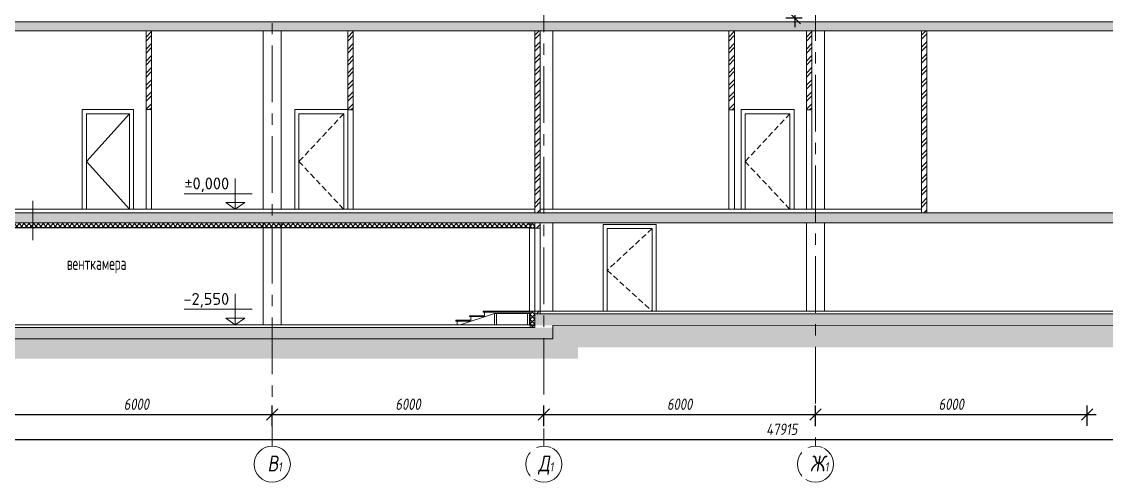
# Model space of a CAD drawing. Header units: millimetres. Extents: x 304092 to 9387535, y -16707 to 344175.
# Drawn here: x 514773 to 538730, y 151108 to 161274 of the extents above; entities that cross this region are included whole.
import ezdxf

# ---------------------------------------------------------------- set-up
doc = ezdxf.new("R2010")
doc.units = ezdxf.units.MM
for name, pattern in [('01_base$0$DASHED2', [0.375, 0.25, -0.125]), ('CENTER', [2, 1.25, -0.25, 0.25, -0.25]), ('CONTI', [0])]:
    doc.linetypes.add(name, pattern=pattern)
for name, color, linetype in [('EI_DIMS_DETAIL', 7, 'Continuous'), ('PDF _0', 7, 'Continuous'), ('АР_Перегородки кирпич', 34, 'Continuous')]:
    doc.layers.add(name, color=color, linetype=linetype)
for name, color, linetype, lineweight in [('АР_Выноски АПР', 5, 'Continuous', 5), ('АР_Двери', 7, 'Continuous', 0), ('АР_Оси', 7, 'Continuous', 25), ('АР_Сети', 250, 'Continuous', 30), ('СТЕНЫ кирпич ЛИДЕР', 250, 'Continuous', 15), ('Штриховка', 7, 'Continuous', 5)]:
    doc.layers.add(name, color=color, linetype=linetype, lineweight=lineweight)
doc.styles.add('PDF ISOCPEUR', font='isocpeur.ttf')
doc.styles.add('ГОСТ 2.304', font='CS_Gost2304.shx', dxfattribs={"oblique": 10})
doc.styles.add('М2', font='CS_Gost2304.shx')
doc.dimstyles.new('СПДС', dxfattribs={"dimscale": 100, "dimtxt": 2.5, "dimasz": 2.5, "dimexe": 2, "dimexo": 0.625, "dimgap": 1, "dimtad": 1, "dimdec": 0, "dimrnd": 5, "dimtxsty": 'ГОСТ 2.304', "dimblk": 'OBLIQUE', "dimblk1": 'OBLIQUE', "dimblk2": 'OBLIQUE', "dimcen": 2.5, "dimdle": 2, "dimadec": 0, "dimazin": 2, "dimtfac": 0.75, "dimtdec": 4, "dimtmove": 1, "dimatfit": 3, "dimfxl": 1, "dimtfill": 1, "dimtolj": 1, "dimarcsym": 1})
pattern_1 = [(45, (66643.46, -131469.96), (-123.743687, 123.743687), []), (45, (66767.2, -131469.96), (-123.743687, 123.743687), [218.75, -43.75, 0, -43.75])]

# ---------------------------------------------------------------- blocks, each defined once
blk = doc.blocks.new('_Oblique')
at = {"color": 0, "linetype": 'ByBlock', "lineweight": -2}
blk.add_line((-0.5, -0.5), (0.5, 0.5), dxfattribs=at)
blk = doc.blocks.new('*D69')
at = {"layer": 'Defpoints', "color": 0, "linetype": 'ByBlock', "lineweight": 9, "transparency": 16777216}
for p in [(520307, 152606), (514307, 152283), (520307, 152283)]:
    blk.add_point(p, dxfattribs=at)
at = {"layer": 'АР_Оси', "color": 0, "linetype": 'ByBlock', "lineweight": -2, "transparency": 16777216}
for p, q in [((514307, 152345), (514307, 152806)), ((520307, 152345), (520307, 152806)), ((514107, 152606), (520507, 152606))]:
    blk.add_line(p, q, dxfattribs=at)
at = {"layer": 'АР_Оси', "color": 0, "linetype": 'ByBlock', "lineweight": -2, "transparency": 16777216, "xscale": 250, "yscale": 250, "zscale": 250, "rotation": 180}
blk.add_blockref('_Oblique', (514307, 152606), dxfattribs=at)
at = {"layer": 'АР_Оси', "color": 0, "linetype": 'ByBlock', "lineweight": -2, "transparency": 16777216, "xscale": 250, "yscale": 250, "zscale": 250}
blk.add_blockref('_Oblique', (520307, 152606), dxfattribs=at)
at = {"layer": 'АР_Оси', "color": 0, "linetype": 'ByBlock', "lineweight": 9, "transparency": 16777216, "insert": (517307, 152831), "char_height": 250, "attachment_point": 5, "style": 'ГОСТ 2.304', "bg_fill": 3, "box_fill_scale": 1.1, "bg_fill_color": 256, "bg_fill_true_color": 13158600, "bg_fill_transparency": 0}
blk.add_mtext('\\A1;6000', dxfattribs=at)
blk = doc.blocks.new('*D70')
at = {"layer": 'Defpoints', "color": 0, "linetype": 'ByBlock', "lineweight": 9, "transparency": 16777216}
for p in [(526307, 152606), (520307, 152283), (526307, 152283)]:
    blk.add_point(p, dxfattribs=at)
at = {"layer": 'АР_Оси', "color": 0, "linetype": 'ByBlock', "lineweight": -2, "transparency": 16777216}
for p, q in [((520307, 152345), (520307, 152806)), ((526307, 152345), (526307, 152806)), ((520107, 152606), (526507, 152606))]:
    blk.add_line(p, q, dxfattribs=at)
at = {"layer": 'АР_Оси', "color": 0, "linetype": 'ByBlock', "lineweight": -2, "transparency": 16777216, "xscale": 250, "yscale": 250, "zscale": 250, "rotation": 180}
blk.add_blockref('_Oblique', (520307, 152606), dxfattribs=at)
at = {"layer": 'АР_Оси', "color": 0, "linetype": 'ByBlock', "lineweight": -2, "transparency": 16777216, "xscale": 250, "yscale": 250, "zscale": 250}
blk.add_blockref('_Oblique', (526307, 152606), dxfattribs=at)
at = {"layer": 'АР_Оси', "color": 0, "linetype": 'ByBlock', "lineweight": 9, "transparency": 16777216, "insert": (523307, 152831), "char_height": 250, "attachment_point": 5, "style": 'ГОСТ 2.304', "bg_fill": 3, "box_fill_scale": 1.1, "bg_fill_color": 256, "bg_fill_true_color": 13158600, "bg_fill_transparency": 0}
blk.add_mtext('\\A1;6000', dxfattribs=at)
blk = doc.blocks.new('*D71')
at = {"layer": 'Defpoints', "color": 0, "linetype": 'ByBlock', "lineweight": 9, "transparency": 16777216}
for p in [(532307, 152606), (526307, 152283), (532307, 152283)]:
    blk.add_point(p, dxfattribs=at)
at = {"layer": 'АР_Оси', "color": 0, "linetype": 'ByBlock', "lineweight": -2, "transparency": 16777216}
for p, q in [((526307, 152345), (526307, 152806)), ((532307, 152345), (532307, 152806)), ((526107, 152606), (532507, 152606))]:
    blk.add_line(p, q, dxfattribs=at)
at = {"layer": 'АР_Оси', "color": 0, "linetype": 'ByBlock', "lineweight": -2, "transparency": 16777216, "xscale": 250, "yscale": 250, "zscale": 250, "rotation": 180}
blk.add_blockref('_Oblique', (526307, 152606), dxfattribs=at)
at = {"layer": 'АР_Оси', "color": 0, "linetype": 'ByBlock', "lineweight": -2, "transparency": 16777216, "xscale": 250, "yscale": 250, "zscale": 250}
blk.add_blockref('_Oblique', (532307, 152606), dxfattribs=at)
at = {"layer": 'АР_Оси', "color": 0, "linetype": 'ByBlock', "lineweight": 9, "transparency": 16777216, "insert": (529307, 152831), "char_height": 250, "attachment_point": 5, "style": 'ГОСТ 2.304', "bg_fill": 3, "box_fill_scale": 1.1, "bg_fill_color": 256, "bg_fill_true_color": 13158600, "bg_fill_transparency": 0}
blk.add_mtext('\\A1;6000', dxfattribs=at)
blk = doc.blocks.new('*D72')
at = {"layer": 'Defpoints', "color": 0, "linetype": 'ByBlock', "lineweight": 9, "transparency": 16777216}
for p in [(538307, 152606), (532307, 152283), (538307, 152289)]:
    blk.add_point(p, dxfattribs=at)
at = {"layer": 'АР_Оси', "color": 0, "linetype": 'ByBlock', "lineweight": -2, "transparency": 16777216}
for p, q in [((532307, 152345), (532307, 152806)), ((538307, 152352), (538307, 152806)), ((532107, 152606), (538507, 152606))]:
    blk.add_line(p, q, dxfattribs=at)
at = {"layer": 'АР_Оси', "color": 0, "linetype": 'ByBlock', "lineweight": -2, "transparency": 16777216, "xscale": 250, "yscale": 250, "zscale": 250, "rotation": 180}
blk.add_blockref('_Oblique', (532307, 152606), dxfattribs=at)
at = {"layer": 'АР_Оси', "color": 0, "linetype": 'ByBlock', "lineweight": -2, "transparency": 16777216, "xscale": 250, "yscale": 250, "zscale": 250}
blk.add_blockref('_Oblique', (538307, 152606), dxfattribs=at)
at = {"layer": 'АР_Оси', "color": 0, "linetype": 'ByBlock', "lineweight": 9, "transparency": 16777216, "insert": (535307, 152831), "char_height": 250, "attachment_point": 5, "style": 'ГОСТ 2.304', "bg_fill": 3, "box_fill_scale": 1.1, "bg_fill_color": 256, "bg_fill_true_color": 13158600, "bg_fill_transparency": 0}
blk.add_mtext('\\A1;6000', dxfattribs=at)
blk = doc.blocks.new('*D67')
at = {"layer": 'Defpoints', "color": 0, "linetype": 'ByBlock', "lineweight": 9, "transparency": 16777216}
for p in [(508392, 152560), (556307, 152456), (556307, 152053)]:
    blk.add_point(p, dxfattribs=at)
at = {"layer": 'АР_Оси', "color": 0, "linetype": 'ByBlock', "lineweight": -2, "transparency": 16777216}
for p, q in [((508392, 152498), (508392, 151853)), ((556307, 152393), (556307, 151853)), ((508192, 152053), (556507, 152053))]:
    blk.add_line(p, q, dxfattribs=at)
at = {"layer": 'АР_Оси', "color": 0, "linetype": 'ByBlock', "lineweight": -2, "transparency": 16777216, "xscale": 250, "yscale": 250, "zscale": 250, "rotation": 180}
blk.add_blockref('_Oblique', (508392, 152053), dxfattribs=at)
at = {"layer": 'АР_Оси', "color": 0, "linetype": 'ByBlock', "lineweight": -2, "transparency": 16777216, "xscale": 250, "yscale": 250, "zscale": 250}
blk.add_blockref('_Oblique', (556307, 152053), dxfattribs=at)
at = {"layer": 'АР_Оси', "color": 0, "linetype": 'ByBlock', "lineweight": 9, "transparency": 16777216, "insert": (531562, 152278), "char_height": 250, "attachment_point": 5, "style": 'ГОСТ 2.304', "bg_fill": 3, "box_fill_scale": 1.1, "bg_fill_color": 256, "bg_fill_true_color": 13158600, "bg_fill_transparency": 0}
blk.add_mtext('\\A1;47915', dxfattribs=at)
blk = doc.blocks.new('A$Cd8d14d9d')
at = {"lineweight": 9, "ltscale": 150}
for p, q in [((0, 682), (0, 0)), ((-372, 341), (1132, 341)), ((-380, 0), (380, 0))]:
    blk.add_line(p, q, dxfattribs=at)
blk.add_lwpolyline([(0, 0), (210, 147), (-210, 147), (0, 0)], dxfattribs=at)
blk = doc.blocks.new('*D75')
at = {"layer": 'Defpoints', "color": 0, "lineweight": 9, "ltscale": 100, "transparency": 16777216}
for p in [(532123, 162750, -950), (531853, 161351), (532078, 161351)]:
    blk.add_point(p, dxfattribs=at)
at = {"layer": 'EI_DIMS_DETAIL', "color": 0, "lineweight": -2, "ltscale": 100, "transparency": 16777216}
for p, q in [((531853, 162950), (531853, 161151)), ((532060, 162750), (531653, 162750)), ((532016, 161351), (531653, 161351))]:
    blk.add_line(p, q, dxfattribs=at)
at = {"layer": 'EI_DIMS_DETAIL', "color": 0, "lineweight": -2, "ltscale": 100, "transparency": 16777216, "xscale": 250, "yscale": 250, "zscale": 250}
for p, rotation in [((531853, 162750), 90), ((531853, 161351), 270)]:
    blk.add_blockref('_Oblique', p, dxfattribs=dict(at, rotation=rotation))
at = {"layer": 'EI_DIMS_DETAIL', "color": 0, "lineweight": 9, "ltscale": 100, "transparency": 16777216, "insert": (531628, 162051), "char_height": 250, "attachment_point": 5, "rotation": 90, "style": 'ГОСТ 2.304', "bg_fill": 3, "box_fill_scale": 1.1, "bg_fill_color": 256, "bg_fill_true_color": 13158600, "bg_fill_transparency": 0}
blk.add_mtext('\\A1;1400', dxfattribs=at)

msp = doc.modelspace()

# ---------------------------------------------------------------- hatches: boundary and pattern name
at = {"lineweight": 9, "ltscale": 100, "transparency": 33554687}
h = msp.add_hatch(dxfattribs=at)
h.set_pattern_fill('ANSI35', color=0, scale=700)
h.set_pattern_definition([(45, (66643.46, -131400), (-123.743687, 123.743687), []), (45, (66767.2, -131400), (-123.743687, 123.743687), [218.75, -43.75, 0, -43.75])])
h.paths.add_polyline_path([(556155, 161273.9), (508292.1, 161274), (508292.2, 161074), (519732.3, 161073.9), (519769.6, 161073.9), (556155, 161073.9)])
at = {"lineweight": 9, "ltscale": 40, "true_color": 0x383e42}
h = msp.add_hatch(dxfattribs=at)
h.set_pattern_fill('ANSI32', color=250, scale=500, angle=360)
h.set_pattern_definition([(45, (52058.33, -135617.99), (-132.58252, 132.58252), []), (45, (52146.72, -135617.99), (-132.58252, 132.58252), [])])
h.paths.add_polyline_path([(517641.9, 161074), (517641.8, 159332.9), (517522, 159332.9), (517522, 161074)])
h = msp.add_hatch(dxfattribs=at)
h.set_pattern_fill('ANSI32', color=250, scale=500, angle=360)
h.set_pattern_definition([(45, (56513.34, -135617.99), (-132.58252, 132.58252), []), (45, (56601.73, -135617.99), (-132.58252, 132.58252), [])])
h.paths.add_polyline_path([(522096.9, 161074), (522096.8, 159332.9), (521977, 159332.9), (521977, 161074)])
h = msp.add_hatch(dxfattribs=at)
h.set_pattern_fill('ANSI32', color=250, scale=500, angle=360)
h.set_pattern_definition([(45, (60642.39, -135576), (-132.58252, 132.58252), []), (45, (60730.78, -135576), (-132.58252, 132.58252), [])])
h.paths.add_polyline_path([(526225.9, 161074), (526225.9, 157054), (526106, 157054), (526106, 161074)])
h = msp.add_hatch(dxfattribs=at)
h.set_pattern_fill('ANSI32', color=250, scale=500, angle=360)
h.set_pattern_definition([(45, (64930.37, -135617.98), (-132.58252, 132.58252), []), (45, (65018.75, -135617.98), (-132.58252, 132.58252), [])])
h.paths.add_polyline_path([(530513.9, 161074), (530513.9, 159332.9), (530394, 159332.9), (530394.1, 161074)])
h = msp.add_hatch(dxfattribs=at)
h.set_pattern_fill('ANSI32', color=250, scale=500, angle=360)
h.set_pattern_definition([(45, (66643.46, -135617.99), (-132.58252, 132.58252), []), (45, (66731.85, -135617.99), (-132.58252, 132.58252), [])])
h.paths.add_polyline_path([(532227, 161074), (532227, 159332.9), (532107.1, 159332.9), (532107.1, 161074)])
h = msp.add_hatch(dxfattribs=at)
h.set_pattern_fill('ANSI32', color=250, scale=500, angle=360)
h.set_pattern_definition([(45, (69184.13, -135575.99), (-132.58252, 132.58252), []), (45, (69272.52, -135575.99), (-132.58252, 132.58252), [])])
h.paths.add_polyline_path([(534767.6, 161074), (534767.6, 157054), (534647.8, 157054), (534647.8, 161074)])
at = {"lineweight": 9, "ltscale": 100, "transparency": 33554687}
h = msp.add_hatch(dxfattribs=at)
h.set_pattern_fill('ANSI35', color=0, scale=700)
h.set_pattern_definition([(45, (66875.96, -131419.57), (-123.743687, 123.743687), []), (45, (66999.7, -131419.57), (-123.743687, 123.743687), [218.75, -43.75, 0, -43.75])])
h.paths.add_polyline_path([(556154.2, 157054), (508292.1, 157053.9), (508292.1, 156832.9), (520084.8, 156832.9), (508291.7, 156832.9), (556155.5, 156832.9)])
at = {"lineweight": 9, "ltscale": 40, "true_color": 0x383e42}
h = msp.add_hatch(dxfattribs=at)
h.set_pattern_fill('EARTH', color=250, scale=2000, angle=45)
h.set_pattern_definition([(45, (66643.46, -131419.96), (0, 707.1068), [500, -500]), (45, (66510.9, -131287.4), (0, 707.1068), [500, -500]), (45, (66378.3, -131154.8), (0, 707.1068), [500, -500]), (135, (66378.3, -131066.4), (-707.1068, 6e-14), [500, -500]), (135, (66510.9, -130933.8), (-707.1068, 6e-14), [500, -500]), (135, (66643.46, -130801.24), (-707.1068, 6e-14), [500, -500])])
h.paths.add_polyline_path([(557359.7, 155668.2), (563794.2, 155668.2), (563794.2, 156274.7), (556717.1, 156274.7), (556717.2, 154623.9), (526507.2, 154623.3), (526507.2, 154326.1), (507752.3, 154325), (507752.2, 155366.1), (507592.2, 155366.1), (507592.2, 156864), (501525.7, 156864), (501525.7, 156174.3), (506923.9, 156174.3), (506923.9, 153833.3), (527057.6, 153833.3), (527057.6, 154083.4), (557359.7, 154083.4)])
h = msp.add_hatch(dxfattribs=at)
h.set_pattern_fill('ANSI32', color=250, scale=500, angle=360)
h.set_pattern_definition([(45, (60643.33, -139876.74), (-132.58252, 132.58252), []), (45, (60731.72, -139876.74), (-132.58252, 132.58252), [])])
h.paths.add_polyline_path([(526227.1, 156832.9), (526227.1, 156716.1), (526107.2, 156716.1), (526107.2, 156832.9)])
h = msp.add_hatch(dxfattribs=at)
h.set_pattern_fill('ANSI32', color=250, scale=500, angle=360)
h.set_pattern_definition([(45, (60643.33, -141769.21), (-132.58252, 132.58252), []), (45, (60731.72, -141769.21), (-132.58252, 132.58252), [])])
h.paths.add_polyline_path([(526227.1, 154883.6), (526227.1, 154823.6), (526107.2, 154823.6), (526107.2, 154883.6)])
at = {"lineweight": 9, "ltscale": 100, "transparency": 33554687}
h = msp.add_hatch(dxfattribs=at)
h.set_pattern_fill('ANSI35', color=0, scale=700)
h.set_pattern_definition(pattern_1)
h.paths.add_polyline_path([(526107.2, 154823.6), (556567.1, 154823.6), (556567.1, 154575), (526107.2, 154572.2)])
h = msp.add_hatch(dxfattribs=at)
h.set_pattern_fill('ANSI35', color=0, scale=700)
h.set_pattern_definition(pattern_1)
h.paths.add_polyline_path([(507752.2, 154523.7), (526507.1, 154523.8), (526507.1, 154275.6), (507752.3, 154275.6)])
at = {"layer": 'Штриховка', "lineweight": 9, "transparency": 33554636}
h = msp.add_hatch(dxfattribs=at)
h.set_pattern_fill('ANSI37', color=256, scale=600)
h.set_pattern_definition([(45, (66643.46, -131419.96), (-53.033009, 53.033009), []), (135, (66643.46, -131419.96), (-53.033009, -53.033009), [])])
h.paths.add_polyline_path([(526003.8, 156832.9), (508492.2, 156832.9), (508492.2, 156732.9), (520084.8, 156732.9), (508492.2, 156732.9), (526004.5, 156732.9)])
h = msp.add_hatch(dxfattribs=at)
h.set_pattern_fill('ANSI37', color=256, scale=600)
h.set_pattern_definition([(45, (-53862.07, -131419.95), (-53.033009, 53.033009), []), (135, (-53862.07, -131419.95), (-53.033009, -53.033009), [])])
h.paths.add_polyline_path([(526004.2, 156832.9), (526004.2, 156716.1), (526107.1, 156716.1), (526107.1, 156832.9)])
h = msp.add_hatch(dxfattribs=at)
h.set_pattern_fill('ANSI37', color=256, scale=600)
h.set_pattern_definition([(45, (-53862.054, -133369.25), (-53.033009, 53.033009), []), (135, (-53862.054, -133369.25), (-53.033009, -53.033009), [])])
h.paths.add_polyline_path([(526004.2, 154884.7), (526004.2, 154523.6), (526107.2, 154523.6), (526107.2, 154884.7)])

# ---------------------------------------------------------------- linework, layer by layer
at = {"lineweight": 9, "ltscale": 150}
for p, q in [((508492.2, 156732.9, 0.1), (526004.2, 156732.9, -1.2)), ((508492.2, 156720.9, 0.1), (525991.6, 156720.9, 0)), ((525992.1, 156716.1, -1.2), (525992.1, 156732.9, -1.2)), ((526004.2, 156716.1, -1.2), (525992.1, 156716.1, -1.2)), ((525214.1, 154834.7), (524460.7, 154583.6)), ((525259.8, 154834.7), (526004.3, 154834.7, -1.2)), ((526227.1, 154884.7), (556057.1, 154884.7, 1.2)), ((508392.2, 154583.6), (526107.2, 154583.6))]:
    msp.add_line(p, q, dxfattribs=at)
at = {"color": 3, "lineweight": 9, "ltscale": 150}
for points in [[(520107.1, 157133.6), (520507.1, 157133.6), (520507.1, 161074), (520107.1, 161074)], [(532107.1, 157134), (532507.1, 157134), (532507.1, 161074), (532107.1, 161074)]]:
    msp.add_lwpolyline(points, close=True, dxfattribs=at)
msp.add_lwpolyline([(526225.9, 157134), (526505.9, 157134), (526505.9, 161074), (526105.9, 161074), (526105.9, 157133.6)], dxfattribs=at)
at = {"color": 3, "lineweight": 9, "ltscale": 150, "elevation": -1.2}
for points in [[(520107.1, 154583.6), (520507.1, 154583.6), (520507.1, 156832.9), (520107.1, 156832.9)], [(526107.1, 154884.7), (526507.1, 154884.7), (526507.1, 156832.9), (526107.1, 156832.9)], [(532107.1, 154884.7), (532507.1, 154884.7), (532507.1, 156832.9), (532107.1, 156832.9)]]:
    msp.add_lwpolyline(points, close=True, dxfattribs=at)
at = {"lineweight": 9, "ltscale": 150, "elevation": -1.2}
for points in [[(526107.1, 156716.1), (526004.2, 156716.1), (526004.2, 156832.9), (526107.1, 156832.9)], [(526107.1, 154523.6), (526004.2, 154523.6), (526004.3, 154884.7), (526107.5, 154884.7)]]:
    msp.add_lwpolyline(points, close=True, dxfattribs=at)
at = {"lineweight": 9, "ltscale": 150}
for points in [[(524664.1, 154764.7), (524994.2, 154764.7), (524994.2, 154784.7), (524664.1, 154784.7)], [(524964.1, 154864.7), (526004.3, 154864.7), (526004.3, 154884.7), (524964.1, 154884.7)], [(525214.1, 154834.7), (525259.8, 154834.7), (525259.8, 154583.6), (525214.1, 154583.6)], [(525946.4, 154834.7), (525992.2, 154834.7), (525992.2, 154583.6), (525946.4, 154583.6)], [(524364.1, 154664.7), (524694.1, 154664.7), (524694.1, 154684.7), (524364.1, 154684.7)]]:
    msp.add_lwpolyline(points, close=True, dxfattribs=at)
for points in [[(524994.1, 154864.7), (524994.1, 154784.7)], [(524394.1, 154664.7), (524394.1, 154583.6)], [(524694.1, 154764.7), (524694.1, 154684.7)]]:
    msp.add_lwpolyline(points, dxfattribs=at)
at = {"layer": 'АР_Выноски АПР', "lineweight": 9}
msp.add_lwpolyline([(515019.9, 156451.7), (515019.9, 157316.8)], dxfattribs=at)
at = {"layer": 'АР_Двери', "lineweight": 9, "ltscale": 150}
for points in [[(517241.3, 157133.6), (516111.1, 157133.6), (516111.1, 159332.9), (517241.3, 159332.9)], [(517522.1, 159332.9), (517642.1, 159332.9), (517642.1, 157133.2), (517522.1, 157133.2)], [(520807.2, 157133.6), (521977.2, 157133.6), (521977.1, 159332.9), (520807.1, 159332.9)], [(521977.2, 159332.6), (522097.2, 159332.6), (522097.2, 157132.9), (521977.2, 157132.9)], [(530394.2, 159332.6), (530514.2, 159332.6), (530514.2, 157132.9), (530394.2, 157132.9)], [(530662.2, 157133.6), (531832.2, 157133.6), (531832.1, 159332.9), (530662.1, 159332.9)], [(532107.1, 159332.6), (532227.1, 159332.6), (532227.1, 157134), (532107.1, 157134)], [(517151.3, 157133.6), (516201.1, 157133.6), (516201.1, 159242.9), (517151.3, 159242.9)], [(520897.2, 157133.6), (521887.2, 157133.6), (521887.1, 159242.9), (520897.1, 159242.9)], [(530752.2, 157133.6), (531742.2, 157133.6), (531742.1, 159242.9), (530752.1, 159242.9)], [(527617.1, 154883.6), (528787.1, 154883.6), (528787.1, 156797.9), (527617.1, 156797.9)], [(527707.1, 154883.6), (528697.1, 154883.6), (528697.1, 156707.9), (527707.1, 156707.9)]]:
    msp.add_lwpolyline(points, close=True, dxfattribs=at)
msp.add_lwpolyline([(517151.3, 159242.9), (516201.1, 158188.3), (517151.3, 157133.6)], dxfattribs=at)
at = {"layer": 'АР_Двери', "linetype": '01_base$0$DASHED2', "lineweight": 9, "ltscale": 500}
for points in [[(521887.1, 159242.9), (520897.2, 158188.3), (521887.2, 157133.6)], [(531742.1, 159242.9), (530752.2, 158188.3), (531742.2, 157133.6)], [(528697.1, 156707.9), (527707.1, 155788.3), (528697.1, 154883.6)]]:
    msp.add_lwpolyline(points, dxfattribs=at)
at = {"layer": 'АР_Двери', "lineweight": 9, "ltscale": 150, "elevation": -1.2}
msp.add_lwpolyline([(525992.1, 156716.1), (526227.1, 156716.1), (526227.1, 154884.7), (525992.1, 154884.7)], close=True, dxfattribs=at)
at = {"layer": 'АР_Оси', "color": 6, "linetype": 'CENTER', "lineweight": 9, "ltscale": 1000}
for p, q in [((526307.1, 170292.8), (526307.1, 151913.8)), ((532307.1, 170098.9), (532307.1, 151913.8))]:
    msp.add_line(p, q, dxfattribs=at)
at = {"layer": 'АР_Оси', "color": 6, "linetype": 'CONTI', "lineweight": 9, "ltscale": 1000}
for centre in [(526307.1, 151508.3), (532307.1, 151508.3)]:
    msp.add_circle(centre, 400, dxfattribs=at)
at = {"layer": 'АР_Перегородки кирпич', "lineweight": 9, "ltscale": 100}
for points in [[(517522.1, 159332.9), (517642.1, 159332.9), (517642.1, 161074), (517522.1, 161074)], [(521977.2, 159332.6), (522097.2, 159332.6), (522097.2, 161073.9), (521977.2, 161073.9)], [(526105.9, 157054), (526225.9, 157054), (526225.9, 161074), (526105.9, 161074)], [(530394.2, 159332.6), (530514.2, 159332.6), (530514.2, 161074), (530394.2, 161074)], [(532107.1, 159332.6), (532227.1, 159332.6), (532227.1, 161074), (532107.1, 161074)], [(534647.7, 157054), (534767.7, 157054), (534767.7, 161074), (534647.7, 161074)]]:
    msp.add_lwpolyline(points, close=True, dxfattribs=at)
at = {"layer": 'АР_Перегородки кирпич', "lineweight": 9, "ltscale": 100, "elevation": -1.2}
for points in [[(526107.1, 156716.1), (526227.1, 156716.1), (526227.1, 156832.9), (526107.1, 156832.9)], [(526107.5, 154823.6), (526227.5, 154823.6), (526227.5, 154884.7), (526107.5, 154884.7)]]:
    msp.add_lwpolyline(points, close=True, dxfattribs=at)
at = {"layer": 'СТЕНЫ кирпич ЛИДЕР', "lineweight": 9, "ltscale": 100}
for p, q in [((508392.2, 157133.2), (526105.9, 157133.3)), ((526225.9, 157134, 0.4), (534647.7, 157134, 0.4))]:
    msp.add_line(p, q, dxfattribs=at)
for points in [[(508292.1, 161074), (556155, 161074), (556155, 161274), (508292.1, 161274)], [(508292.1, 156832.9), (556155, 156832.9), (556155, 157054), (508292.1, 157054)]]:
    msp.add_lwpolyline(points, close=True, dxfattribs=at)
msp.add_lwpolyline([(526107.2, 154523.6), (526107.2, 154823.6), (556567.1, 154823.6), (556567.1, 154574.7), (526507.1, 154572.5)], dxfattribs=at)
at = {"layer": 'СТЕНЫ кирпич ЛИДЕР', "lineweight": 9, "ltscale": 100, "elevation": -0.4}
msp.add_lwpolyline([(526507.1, 154572.5), (526507.1, 154275.6), (507752.3, 154275.6), (507752.2, 154523.7), (526107.2, 154523.6)], dxfattribs=at)

# ---------------------------------------------------------------- block references
at = {"lineweight": 9, "ltscale": 150, "xscale": -1, "rotation": 359.9992924696829}
for p in [(519491.4, 157133.6), (519491.4, 154585.1, 0.8)]:
    msp.add_blockref('A$Cd8d14d9d', p, dxfattribs=at)

# ---------------------------------------------------------------- texts
at = {"layer": 'PDF _0', "lineweight": 9, "insert": (519355.8, 157511.9), "char_height": 262.49, "attachment_point": 9, "rotation": 0.00261, "style": 'PDF ISOCPEUR'}
msp.add_mtext('%%P0,000', dxfattribs=at)
at = {"layer": 'PDF _0', "lineweight": 9, "insert": (519355.8, 154963.3, 0.8), "char_height": 262.49, "attachment_point": 9, "style": 'PDF ISOCPEUR'}
msp.add_mtext('-2,550', dxfattribs=at)
at = {"layer": 'АР_Оси', "color": 6, "linetype": 'CONTI', "lineweight": 9, "ltscale": 1000, "insert": (520201.7, 151698.6), "char_height": 350, "width": 123.867, "attachment_point": 1, "line_spacing_factor": 1.149209, "style": 'ГОСТ 2.304', "bg_fill": 2}
msp.add_mtext('В{\\H0.57143x;1}', dxfattribs=at)
at = {"layer": 'АР_Сети', "lineweight": 9, "ltscale": 10, "style": 'М2', "width": 0.8}
msp.add_text('венткамера', height=285.69, dxfattribs=at).set_placement((515768.9, 155797.1))

# ---------------------------------------------------------------- next in the draw order: linework, layer by layer
at = {"layer": 'АР_Оси', "color": 6, "linetype": 'CENTER', "lineweight": 9, "ltscale": 1000}
msp.add_line((520307.1, 170745.4), (520307.1, 151913.8), dxfattribs=at)
at = {"layer": 'АР_Оси', "color": 6, "linetype": 'CONTI', "lineweight": 9, "ltscale": 1000}
msp.add_circle((520307.1, 151508.3), 400, dxfattribs=at)

# ---------------------------------------------------------------- next in the draw order: texts
at = {"layer": 'АР_Оси', "color": 6, "linetype": 'CONTI', "lineweight": 9, "ltscale": 1000, "char_height": 350, "width": 123.867, "attachment_point": 1, "line_spacing_factor": 1.149209, "style": 'ГОСТ 2.304', "bg_fill": 2}
for s, insert in [('Д{\\H0.57143x;1}', (526182.8, 151698.6)), ('Ж{\\H0.57143x;1}', (532185.4, 151698.6))]:
    msp.add_mtext(s, dxfattribs=dict(at, insert=insert))

# ---------------------------------------------------------------- next in the draw order: dimensions: what is measured, and where the dimension line sits
at = {"layer": 'EI_DIMS_DETAIL', "lineweight": 9, "ltscale": 100}
dim = msp.add_linear_dim(base=(531852.9, 161351.1), p1=(532123, 162749.9, -950), p2=(532078.1, 161351.1), angle=90, dimstyle='СПДС', dxfattribs=at)
dim.commit()
dim.dimension.update_dxf_attribs({"geometry": '*D75', "text_midpoint": (531627.9, 162050.5)})

# ---------------------------------------------------------------- next in the draw order: dimensions: what is measured, and where the dimension line sits
at = {"layer": 'АР_Оси', "color": 18, "linetype": 'ByBlock', "lineweight": 9, "true_color": 0x000000}
dim = msp.add_linear_dim(base=(520307.1, 152605.6), p1=(514307.1, 152282.8), p2=(520307.1, 152282.8), dimstyle='СПДС', dxfattribs=at)
dim.commit()
dim.dimension.update_dxf_attribs({"geometry": '*D69', "text_midpoint": (517307.1, 152830.6)})

# ---------------------------------------------------------------- next in the draw order: dimensions: what is measured, and where the dimension line sits
dim = msp.add_linear_dim(base=(526307.1, 152605.6), p1=(520307.1, 152282.8), p2=(526307.1, 152282.8), dimstyle='СПДС', dxfattribs=at)
dim.commit()
dim.dimension.update_dxf_attribs({"geometry": '*D70', "text_midpoint": (523307.1, 152830.6)})

# ---------------------------------------------------------------- next in the draw order: dimensions: what is measured, and where the dimension line sits
dim = msp.add_linear_dim(base=(532307.1, 152605.6), p1=(526307.1, 152282.8), p2=(532307.1, 152282.8), dimstyle='СПДС', dxfattribs=at)
dim.commit()
dim.dimension.update_dxf_attribs({"geometry": '*D71', "text_midpoint": (529307.1, 152830.6)})

# ---------------------------------------------------------------- next in the draw order: dimensions: what is measured, and where the dimension line sits
dim = msp.add_linear_dim(base=(538307.1, 152605.6), p1=(532307.1, 152282.8), p2=(538307.1, 152289.4), dimstyle='СПДС', dxfattribs=at)
dim.commit()
dim.dimension.update_dxf_attribs({"geometry": '*D72', "text_midpoint": (535307.1, 152830.6)})

# ---------------------------------------------------------------- next in the draw order: dimensions: what is measured, and where the dimension line sits
dim = msp.add_linear_dim(base=(556307.1, 152052.6), p1=(508392.1, 152560.1), p2=(556307.1, 152455.6), dimstyle='СПДС', dxfattribs=at)
dim.commit()
dim.dimension.update_dxf_attribs({"geometry": '*D67', "text_midpoint": (531562.5, 152052.6), "dimtype": 160})

doc.saveas('drawing.dxf')
